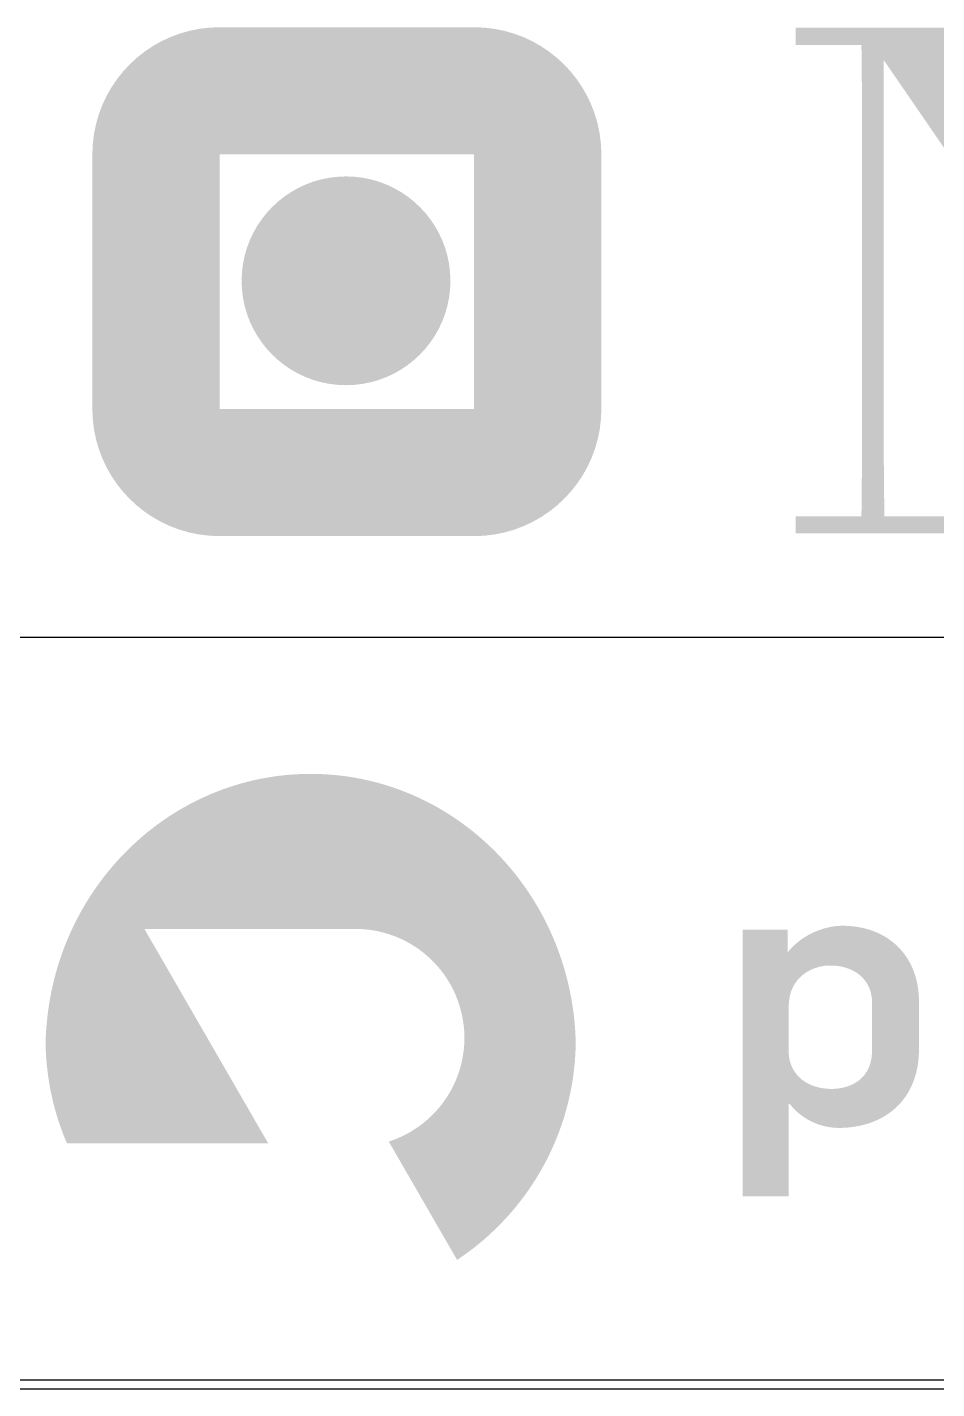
# Model space of a CAD drawing. Extents: x -333 to 85338, y -433 to 32218.
# Drawn here: x 75467 to 77128, y -17 to 2471 of the extents above; entities that cross this region are included whole.
import ezdxf
from ezdxf.enums import TextEntityAlignment as Align

# ---------------------------------------------------------------- set-up
doc = ezdxf.new("R2010")
doc.units = 0
doc.header["$LTSCALE"] = 300
doc.layers.get('0').update_dxf_attribs({"linetype": 'CONTINUOUS'})
doc.layers.add('Layer 1', color=1, linetype='CONTINUOUS', true_color=0xff0000)
doc.layers.add('Rev A11', color=7, linetype='CONTINUOUS')
doc.layers.add('S0CO1', color=1, linetype='CONTINUOUS')
doc.styles.add('ROMANS', font='romans', dxfattribs={"height": 100})

# ---------------------------------------------------------------- blocks, each defined once
blk = doc.blocks.new('A$C16377AD9')
at = {"layer": 'S0CO1', "color": 6}
blk.add_line((333.3, 433.3), (41666.7, 433.3), dxfattribs=at)
blk = doc.blocks.new('A$Ce4b58fa5')
at = {"layer": 'Layer 1', "true_color": 0x0091b3, "extrusion": (0, 0, -1)}
blk.add_hatch(color=142, dxfattribs=at).paths.add_polyline_path([(-25.663, 13.377), (-25.654, 13.12), (-25.638, 12.865), (-25.613, 12.613), (-25.581, 12.363), (-25.541, 12.115), (-25.494, 11.87), (-25.439, 11.627), (-25.378, 11.388), (-25.309, 11.151), (-25.233, 10.917), (-25.15, 10.687), (-25.061, 10.46), (-24.965, 10.236), (-24.863, 10.016), (-24.754, 9.799), (-24.639, 9.586), (-24.518, 9.377), (-24.39, 9.172), (-24.257, 8.972), (-24.119, 8.775), (-23.974, 8.583), (-23.824, 8.395), (-23.669, 8.212), (-23.508, 8.034), (-23.342, 7.861), (-23.172, 7.692), (-22.996, 7.529), (-22.815, 7.371), (-22.63, 7.218), (-22.44, 7.07), (-22.246, 6.929), (-22.047, 6.793), (-19.964, 10.402), (-20.026, 10.422), (-20.088, 10.444), (-20.15, 10.467), (-20.21, 10.491), (-20.27, 10.517), (-20.33, 10.543), (-20.389, 10.571), (-20.447, 10.6), (-20.505, 10.63), (-20.562, 10.66), (-20.618, 10.692), (-20.673, 10.726), (-20.728, 10.76), (-20.782, 10.795), (-20.836, 10.831), (-20.888, 10.868), (-20.94, 10.906), (-20.991, 10.945), (-21.042, 10.985), (-21.091, 11.026), (-21.14, 11.068), (-21.188, 11.111), (-21.235, 11.155), (-21.281, 11.2), (-21.326, 11.245), (-21.371, 11.292), (-21.414, 11.339), (-21.457, 11.387), (-21.499, 11.436), (-21.539, 11.486), (-21.579, 11.537), (-21.618, 11.588), (-21.656, 11.64), (-21.693, 11.693), (-21.729, 11.746), (-21.763, 11.801), (-21.797, 11.856), (-21.83, 11.912), (-21.862, 11.968), (-21.892, 12.025), (-21.922, 12.083), (-21.95, 12.141), (-21.978, 12.2), (-22.004, 12.26), (-22.029, 12.32), (-22.053, 12.381), (-22.075, 12.443), (-22.097, 12.505), (-22.117, 12.567), (-22.136, 12.63), (-22.154, 12.694), (-22.171, 12.758), (-22.186, 12.823), (-22.201, 12.888), (-22.213, 12.954), (-22.225, 13.02), (-22.235, 13.086), (-22.244, 13.153), (-22.252, 13.22), (-22.258, 13.288), (-22.263, 13.356), (-22.266, 13.425), (-22.268, 13.494), (-22.269, 13.563), (-22.268, 13.638), (-22.266, 13.712), (-22.262, 13.786), (-22.256, 13.86), (-22.249, 13.933), (-22.24, 14.005), (-22.229, 14.077), (-22.217, 14.149), (-22.203, 14.221), (-22.188, 14.293), (-22.171, 14.365), (-22.152, 14.436), (-22.132, 14.506), (-22.111, 14.575), (-22.088, 14.644), (-22.064, 14.712), (-22.038, 14.78), (-22.011, 14.847), (-21.982, 14.913), (-21.953, 14.978), (-21.921, 15.043), (-21.889, 15.106), (-21.855, 15.169), (-21.819, 15.232), (-21.783, 15.293), (-21.745, 15.353), (-21.706, 15.413), (-21.665, 15.471), (-21.624, 15.529), (-21.581, 15.586), (-21.537, 15.642), (-21.492, 15.697), (-21.446, 15.751), (-21.399, 15.803), (-21.35, 15.855), (-21.301, 15.906), (-21.25, 15.956), (-21.198, 16.004), (-21.146, 16.052), (-21.092, 16.098), (-21.037, 16.144), (-20.981, 16.188), (-20.925, 16.231), (-20.867, 16.273), (-20.809, 16.313), (-20.749, 16.352), (-20.689, 16.39), (-20.628, 16.427), (-20.566, 16.463), (-20.503, 16.497), (-20.439, 16.53), (-20.375, 16.561), (-20.31, 16.592), (-20.244, 16.62), (-20.177, 16.648), (-20.11, 16.674), (-20.042, 16.698), (-19.973, 16.722), (-19.903, 16.743), (-19.833, 16.763), (-19.763, 16.782), (-19.691, 16.799), (-19.619, 16.815), (-19.547, 16.829), (-19.474, 16.841), (-19.4, 16.852), (-19.326, 16.861), (-19.252, 16.869), (-19.177, 16.875), (-19.101, 16.879), (-19.025, 16.882), (-18.949, 16.882), (-12.518, 16.882), (-13.335, 15.467), (-16.288, 10.351), (-10.154, 10.351), (-10.081, 10.526), (-10.013, 10.704), (-9.948, 10.884), (-9.887, 11.065), (-9.831, 11.249), (-9.779, 11.434), (-9.731, 11.622), (-9.688, 11.811), (-9.649, 12.001), (-9.615, 12.193), (-9.585, 12.387), (-9.56, 12.582), (-9.539, 12.779), (-9.523, 12.977), (-9.512, 13.176), (-9.506, 13.377), (-9.512, 13.583), (-9.523, 13.788), (-9.539, 13.992), (-9.559, 14.194), (-9.584, 14.395), (-9.613, 14.595), (-9.647, 14.792), (-9.685, 14.989), (-9.728, 15.183), (-9.775, 15.376), (-9.826, 15.567), (-9.881, 15.756), (-9.941, 15.943), (-10.004, 16.129), (-10.072, 16.312), (-10.143, 16.493), (-10.219, 16.672), (-10.298, 16.849), (-10.382, 17.023), (-10.469, 17.196), (-10.559, 17.366), (-10.654, 17.533), (-10.751, 17.698), (-10.853, 17.86), (-10.958, 18.02), (-11.066, 18.177), (-11.178, 18.331), (-11.293, 18.483), (-11.411, 18.632), (-11.533, 18.778), (-11.657, 18.92), (-11.785, 19.06), (-11.916, 19.197), (-12.049, 19.331), (-12.186, 19.461), (-12.326, 19.589), (-12.468, 19.712), (-12.613, 19.833), (-12.761, 19.95), (-12.911, 20.064), (-13.064, 20.174), (-13.22, 20.281), (-13.378, 20.383), (-13.538, 20.483), (-13.701, 20.578), (-13.866, 20.67), (-14.033, 20.757), (-14.203, 20.841), (-14.375, 20.921), (-14.548, 20.997), (-14.724, 21.068), (-14.902, 21.136), (-15.082, 21.199), (-15.263, 21.258), (-15.447, 21.312), (-15.632, 21.363), (-15.819, 21.408), (-16.007, 21.45), (-16.197, 21.486), (-16.389, 21.518), (-16.582, 21.546), (-16.776, 21.568), (-16.972, 21.586), (-17.169, 21.599), (-17.376, 21.607), (-17.585, 21.609), (-17.793, 21.607), (-18, 21.599), (-18.197, 21.586), (-18.393, 21.568), (-18.588, 21.546), (-18.781, 21.518), (-18.972, 21.486), (-19.162, 21.45), (-19.351, 21.408), (-19.538, 21.363), (-19.723, 21.312), (-19.906, 21.258), (-20.088, 21.199), (-20.267, 21.136), (-20.445, 21.068), (-20.621, 20.997), (-20.795, 20.921), (-20.967, 20.841), (-21.136, 20.757), (-21.303, 20.67), (-21.469, 20.578), (-21.631, 20.483), (-21.792, 20.383), (-21.95, 20.281), (-22.105, 20.174), (-22.258, 20.064), (-22.409, 19.95), (-22.556, 19.833), (-22.702, 19.712), (-22.844, 19.589), (-22.983, 19.461), (-23.12, 19.331), (-23.254, 19.197), (-23.384, 19.06), (-23.512, 18.92), (-23.637, 18.778), (-23.758, 18.632), (-23.877, 18.483), (-23.992, 18.331), (-24.103, 18.177), (-24.212, 18.02), (-24.317, 17.86), (-24.418, 17.698), (-24.516, 17.533), (-24.61, 17.366), (-24.701, 17.196), (-24.788, 17.023), (-24.871, 16.849), (-24.95, 16.672), (-25.026, 16.493), (-25.098, 16.312), (-25.165, 16.129), (-25.229, 15.943), (-25.288, 15.756), (-25.344, 15.567), (-25.395, 15.376), (-25.442, 15.183), (-25.484, 14.989), (-25.523, 14.792), (-25.556, 14.595), (-25.586, 14.395), (-25.611, 14.194), (-25.631, 13.992), (-25.646, 13.788), (-25.657, 13.583)], flags=0)
at = {"layer": 'Layer 1', "true_color": 0x0091b3}
h = blk.add_hatch(color=142, dxfattribs=at)
h.paths.add_polyline_path([(30.746, 8.729), (32.154, 8.729), (32.154, 11.545), (32.188, 11.545), (32.217, 11.508), (32.247, 11.472), (32.279, 11.436), (32.312, 11.401), (32.346, 11.366), (32.382, 11.332), (32.419, 11.299), (32.457, 11.266), (32.496, 11.234), (32.537, 11.202), (32.579, 11.172), (32.621, 11.142), (32.666, 11.114), (32.711, 11.086), (32.757, 11.06), (32.804, 11.034), (32.853, 11.01), (32.902, 10.987), (32.953, 10.965), (33.004, 10.944), (33.056, 10.925), (33.11, 10.907), (33.164, 10.891), (33.219, 10.876), (33.275, 10.863), (33.331, 10.851), (33.389, 10.841), (33.447, 10.833), (33.507, 10.826), (33.566, 10.822), (33.627, 10.819), (33.688, 10.818), (33.75, 10.818), (33.811, 10.82), (33.872, 10.823), (33.933, 10.827), (33.993, 10.832), (34.052, 10.839), (34.112, 10.846), (34.171, 10.855), (34.229, 10.865), (34.287, 10.876), (34.345, 10.888), (34.402, 10.902), (34.458, 10.917), (34.514, 10.932), (34.569, 10.949), (34.624, 10.967), (34.678, 10.987), (34.731, 11.007), (34.784, 11.029), (34.836, 11.051), (34.887, 11.075), (34.938, 11.101), (34.988, 11.127), (35.037, 11.154), (35.085, 11.183), (35.133, 11.213), (35.179, 11.244), (35.225, 11.276), (35.27, 11.309), (35.314, 11.344), (35.357, 11.38), (35.399, 11.416), (35.44, 11.454), (35.48, 11.494), (35.519, 11.534), (35.558, 11.576), (35.595, 11.618), (35.631, 11.662), (35.666, 11.707), (35.7, 11.754), (35.732, 11.801), (35.764, 11.85), (35.794, 11.9), (35.823, 11.951), (35.851, 12.003), (35.878, 12.056), (35.903, 12.111), (35.928, 12.166), (35.95, 12.223), (35.972, 12.281), (35.992, 12.34), (36.011, 12.401), (36.029, 12.462), (36.045, 12.525), (36.059, 12.589), (36.072, 12.654), (36.084, 12.721), (36.094, 12.788), (36.103, 12.857), (36.11, 12.927), (36.116, 12.998), (36.12, 13.07), (36.122, 13.143), (36.123, 13.218), (36.123, 14.649), (36.122, 14.719), (36.12, 14.788), (36.116, 14.857), (36.111, 14.924), (36.104, 14.99), (36.096, 15.055), (36.087, 15.12), (36.076, 15.183), (36.064, 15.245), (36.05, 15.306), (36.035, 15.366), (36.019, 15.425), (36.001, 15.483), (35.982, 15.54), (35.962, 15.596), (35.941, 15.65), (35.918, 15.704), (35.894, 15.757), (35.869, 15.808), (35.843, 15.859), (35.815, 15.908), (35.787, 15.957), (35.757, 16.004), (35.726, 16.05), (35.694, 16.095), (35.661, 16.139), (35.627, 16.182), (35.592, 16.224), (35.556, 16.265), (35.519, 16.305), (35.481, 16.343), (35.442, 16.381), (35.402, 16.417), (35.361, 16.452), (35.32, 16.486), (35.277, 16.519), (35.233, 16.551), (35.189, 16.582), (35.144, 16.612), (35.098, 16.64), (35.051, 16.668), (35.003, 16.694), (34.955, 16.719), (34.905, 16.743), (34.856, 16.766), (34.805, 16.788), (34.754, 16.808), (34.702, 16.828), (34.649, 16.846), (34.596, 16.863), (34.542, 16.879), (34.487, 16.894), (34.432, 16.907), (34.376, 16.92), (34.32, 16.931), (34.263, 16.941), (34.206, 16.95), (34.148, 16.958), (34.09, 16.964), (34.031, 16.97), (33.972, 16.974), (33.913, 16.977), (33.853, 16.979), (33.792, 16.979), (33.742, 16.979), (33.691, 16.976), (33.64, 16.973), (33.587, 16.968), (33.535, 16.961), (33.481, 16.953), (33.428, 16.944), (33.374, 16.933), (33.319, 16.92), (33.265, 16.906), (33.21, 16.891), (33.155, 16.873), (33.1, 16.855), (33.045, 16.834), (32.99, 16.812), (32.936, 16.789), (32.881, 16.764), (32.827, 16.737), (32.773, 16.709), (32.719, 16.678), (32.666, 16.647), (32.614, 16.613), (32.562, 16.578), (32.51, 16.541), (32.46, 16.503), (32.41, 16.462), (32.361, 16.42), (32.313, 16.376), (32.266, 16.331), (32.22, 16.283), (32.175, 16.234), (32.131, 16.183), (32.119, 16.183), (32.119, 16.864), (30.746, 16.864)], flags=0)
h.paths.add_polyline_path([(33.458, 12.006), (33.424, 12.007), (33.39, 12.008), (33.356, 12.009), (33.323, 12.011), (33.29, 12.014), (33.258, 12.018), (33.225, 12.022), (33.193, 12.026), (33.161, 12.031), (33.13, 12.037), (33.098, 12.044), (33.067, 12.051), (33.037, 12.058), (33.007, 12.066), (32.977, 12.075), (32.947, 12.084), (32.918, 12.094), (32.889, 12.105), (32.861, 12.116), (32.833, 12.127), (32.806, 12.139), (32.779, 12.152), (32.752, 12.165), (32.726, 12.179), (32.7, 12.194), (32.675, 12.208), (32.65, 12.224), (32.625, 12.24), (32.602, 12.256), (32.578, 12.274), (32.555, 12.291), (32.533, 12.309), (32.511, 12.328), (32.49, 12.347), (32.469, 12.367), (32.449, 12.387), (32.43, 12.408), (32.411, 12.429), (32.392, 12.451), (32.375, 12.473), (32.358, 12.496), (32.341, 12.519), (32.325, 12.543), (32.31, 12.567), (32.295, 12.591), (32.281, 12.617), (32.268, 12.642), (32.255, 12.668), (32.243, 12.695), (32.232, 12.722), (32.222, 12.75), (32.212, 12.778), (32.203, 12.806), (32.194, 12.835), (32.187, 12.864), (32.18, 12.894), (32.174, 12.924), (32.169, 12.955), (32.164, 12.986), (32.16, 13.018), (32.158, 13.05), (32.155, 13.082), (32.154, 13.115), (32.154, 13.149), (32.154, 14.522), (32.154, 14.561), (32.156, 14.6), (32.158, 14.639), (32.161, 14.676), (32.166, 14.713), (32.171, 14.75), (32.177, 14.785), (32.184, 14.82), (32.191, 14.855), (32.2, 14.888), (32.209, 14.921), (32.219, 14.954), (32.23, 14.985), (32.242, 15.016), (32.254, 15.047), (32.268, 15.077), (32.281, 15.106), (32.296, 15.134), (32.311, 15.162), (32.327, 15.189), (32.343, 15.216), (32.361, 15.241), (32.378, 15.267), (32.397, 15.291), (32.415, 15.315), (32.435, 15.338), (32.455, 15.361), (32.475, 15.383), (32.496, 15.404), (32.518, 15.425), (32.54, 15.445), (32.562, 15.465), (32.585, 15.484), (32.608, 15.502), (32.632, 15.52), (32.656, 15.537), (32.68, 15.553), (32.705, 15.569), (32.73, 15.584), (32.755, 15.599), (32.781, 15.613), (32.806, 15.626), (32.833, 15.639), (32.859, 15.651), (32.886, 15.662), (32.913, 15.673), (32.94, 15.683), (32.967, 15.693), (32.994, 15.702), (33.022, 15.711), (33.049, 15.719), (33.077, 15.726), (33.105, 15.733), (33.133, 15.739), (33.161, 15.744), (33.189, 15.749), (33.217, 15.754), (33.245, 15.757), (33.272, 15.761), (33.3, 15.763), (33.328, 15.765), (33.356, 15.767), (33.384, 15.767), (33.412, 15.768), (33.445, 15.767), (33.479, 15.767), (33.513, 15.765), (33.546, 15.763), (33.579, 15.76), (33.611, 15.757), (33.643, 15.753), (33.675, 15.749), (33.707, 15.743), (33.738, 15.738), (33.769, 15.732), (33.8, 15.725), (33.83, 15.717), (33.86, 15.709), (33.889, 15.701), (33.918, 15.692), (33.947, 15.682), (33.975, 15.672), (34.003, 15.661), (34.031, 15.65), (34.058, 15.638), (34.084, 15.625), (34.11, 15.612), (34.136, 15.599), (34.161, 15.585), (34.186, 15.57), (34.21, 15.555), (34.234, 15.539), (34.258, 15.523), (34.28, 15.506), (34.303, 15.489), (34.324, 15.471), (34.346, 15.452), (34.366, 15.433), (34.386, 15.414), (34.406, 15.394), (34.425, 15.374), (34.444, 15.353), (34.461, 15.331), (34.479, 15.309), (34.495, 15.287), (34.511, 15.264), (34.527, 15.24), (34.542, 15.216), (34.556, 15.192), (34.569, 15.167), (34.582, 15.141), (34.594, 15.116), (34.606, 15.089), (34.617, 15.062), (34.627, 15.035), (34.636, 15.007), (34.645, 14.979), (34.653, 14.95), (34.66, 14.921), (34.667, 14.891), (34.673, 14.861), (34.678, 14.83), (34.682, 14.799), (34.686, 14.768), (34.689, 14.736), (34.691, 14.703), (34.692, 14.67), (34.692, 14.637), (34.692, 13.172), (34.692, 13.132), (34.69, 13.093), (34.688, 13.055), (34.685, 13.018), (34.681, 12.981), (34.676, 12.946), (34.67, 12.911), (34.663, 12.876), (34.656, 12.843), (34.648, 12.81), (34.639, 12.778), (34.629, 12.747), (34.618, 12.717), (34.607, 12.687), (34.595, 12.658), (34.582, 12.629), (34.569, 12.602), (34.555, 12.575), (34.54, 12.549), (34.524, 12.523), (34.508, 12.498), (34.492, 12.474), (34.475, 12.451), (34.457, 12.428), (34.438, 12.406), (34.419, 12.384), (34.4, 12.363), (34.38, 12.343), (34.36, 12.324), (34.339, 12.305), (34.317, 12.286), (34.296, 12.269), (34.273, 12.252), (34.251, 12.235), (34.228, 12.22), (34.204, 12.205), (34.18, 12.19), (34.156, 12.176), (34.132, 12.163), (34.107, 12.15), (34.082, 12.138), (34.056, 12.126), (34.031, 12.115), (34.005, 12.105), (33.979, 12.095), (33.952, 12.085), (33.926, 12.077), (33.899, 12.068), (33.872, 12.061), (33.845, 12.054), (33.817, 12.047), (33.79, 12.041), (33.763, 12.035), (33.735, 12.03), (33.707, 12.026), (33.68, 12.021), (33.652, 12.018), (33.624, 12.015), (33.569, 12.01), (33.513, 12.007)], flags=0)
blk = doc.blocks.new('TF-2')
at = {"true_color": 0x00509e, "transparency": 33554687}
h = blk.add_hatch(color=154, dxfattribs=at)
h.paths.add_polyline_path([(-145.433, 41.507), (-153.191, 41.507), (-153.509, 41.494), (-153.82, 41.456), (-154.123, 41.394), (-154.417, 41.309), (-154.701, 41.202), (-154.974, 41.074), (-155.234, 40.926), (-155.482, 40.759), (-155.715, 40.573), (-155.933, 40.371), (-156.136, 40.153), (-156.321, 39.919), (-156.488, 39.672), (-156.636, 39.411), (-156.764, 39.138), (-156.871, 38.855), (-156.956, 38.561), (-157.018, 38.258), (-157.056, 37.947), (-157.069, 37.63), (-157.069, 29.869), (-157.056, 29.552), (-157.018, 29.241), (-156.956, 28.938), (-156.871, 28.645), (-156.764, 28.361), (-156.636, 28.088), (-156.488, 27.828), (-156.321, 27.581), (-156.136, 27.347), (-155.933, 27.129), (-155.715, 26.927), (-155.482, 26.741), (-155.234, 26.574), (-154.974, 26.426), (-154.701, 26.298), (-154.417, 26.191), (-154.123, 26.106), (-153.82, 26.044), (-153.509, 26.006), (-153.191, 25.993), (-145.433, 25.993), (-145.115, 26.006), (-144.804, 26.044), (-144.501, 26.106), (-144.208, 26.191), (-143.924, 26.298), (-143.651, 26.426), (-143.391, 26.574), (-143.143, 26.741), (-142.91, 26.927), (-142.692, 27.129), (-142.489, 27.347), (-142.304, 27.581), (-142.137, 27.828), (-141.989, 28.088), (-141.861, 28.361), (-141.754, 28.645), (-141.669, 28.938), (-141.607, 29.241), (-141.569, 29.552), (-141.556, 29.869), (-141.556, 37.63), (-141.569, 37.947), (-141.607, 38.258), (-141.669, 38.561), (-141.754, 38.855), (-141.861, 39.138), (-141.989, 39.411), (-142.137, 39.672), (-142.304, 39.919), (-142.489, 40.153), (-142.692, 40.371), (-142.91, 40.573), (-143.143, 40.759), (-143.391, 40.926), (-143.651, 41.074), (-143.924, 41.202), (-144.208, 41.309), (-144.501, 41.394), (-144.804, 41.456), (-145.115, 41.494)])
h.paths.add_polyline_path([(-145.433, 29.869), (-153.191, 29.869), (-153.191, 37.63), (-145.433, 37.63)])
at = {"true_color": 0x000000, "transparency": 33554687}
blk.add_hatch(color=18, dxfattribs=at).paths.add_polyline_path([(-130.704, 41.49), (-123.149, 30.507), (-123.149, 38.958), (-123.171, 40.968), (-125.441, 40.968), (-125.441, 41.49), (-120.572, 41.49), (-120.572, 40.968), (-122.45, 40.968), (-122.472, 38.958), (-122.472, 25.878), (-122.821, 25.769), (-132.953, 40.508), (-132.953, 28.673), (-132.932, 26.599), (-130.596, 26.599), (-130.596, 26.075), (-135.639, 26.075), (-135.639, 26.599), (-133.63, 26.599), (-133.609, 28.673), (-133.609, 38.958), (-133.63, 40.968), (-135.639, 40.968), (-135.639, 41.49)])
at = {"true_color": 0x00509e, "transparency": 33554687}
blk.add_hatch(color=154, dxfattribs=at).paths.add_polyline_path([(-149.338, 36.959), (-149.599, 36.948), (-149.855, 36.917), (-150.103, 36.866), (-150.344, 36.797), (-150.577, 36.709), (-150.801, 36.603), (-151.015, 36.482), (-151.218, 36.345), (-151.409, 36.192), (-151.588, 36.026), (-151.754, 35.847), (-151.906, 35.655), (-152.044, 35.452), (-152.165, 35.238), (-152.27, 35.015), (-152.358, 34.782), (-152.428, 34.541), (-152.479, 34.292), (-152.51, 34.037), (-152.52, 33.776), (-152.51, 33.515), (-152.479, 33.26), (-152.428, 33.011), (-152.358, 32.77), (-152.27, 32.537), (-152.165, 32.313), (-152.044, 32.1), (-151.906, 31.897), (-151.754, 31.705), (-151.588, 31.526), (-151.409, 31.36), (-151.218, 31.208), (-151.015, 31.071), (-150.801, 30.949), (-150.577, 30.844), (-150.344, 30.756), (-150.103, 30.687), (-149.855, 30.636), (-149.599, 30.605), (-149.338, 30.594), (-149.077, 30.605), (-148.822, 30.636), (-148.574, 30.687), (-148.333, 30.756), (-148.1, 30.844), (-147.876, 30.949), (-147.662, 31.071), (-147.459, 31.208), (-147.268, 31.36), (-147.089, 31.526), (-146.922, 31.705), (-146.77, 31.897), (-146.633, 32.1), (-146.512, 32.313), (-146.407, 32.537), (-146.319, 32.77), (-146.249, 33.011), (-146.198, 33.26), (-146.167, 33.515), (-146.157, 33.776), (-146.167, 34.037), (-146.198, 34.292), (-146.249, 34.541), (-146.319, 34.782), (-146.407, 35.015), (-146.512, 35.238), (-146.633, 35.452), (-146.77, 35.655), (-146.922, 35.847), (-147.089, 36.026), (-147.268, 36.192), (-147.459, 36.345), (-147.662, 36.482), (-147.876, 36.603), (-148.1, 36.709), (-148.333, 36.797), (-148.574, 36.866), (-148.822, 36.917), (-149.077, 36.948)])
at = {"color": 4, "transparency": 33554687}
blk.add_line((-168, 22.911), (-64.761, 22.911), dxfattribs=at)
at = {"color": 1, "transparency": 33554687}
blk.add_line((-175, 0), (0, 0), dxfattribs=at)
at = {"transparency": 33554687}
blk.add_blockref('A$Ce4b58fa5', (-168, -2.865), dxfattribs=at)
at = {"color": 4, "transparency": 33554687, "style": 'ROMANS', "width": 1.5}
for tag, p in [('PROSJ', (-118.505, 73.949)), ('DRAWING', (-117.319, 67.819))]:
    blk.add_attdef(tag, text='', height=3, dxfattribs=at).set_placement(p, align=Align.MIDDLE)
at = {"color": 4, "transparency": 33554687, "style": 'ROMANS'}
for tag, p in [('SCALE', (-56.642, 73.215)), ('SHEET', (-23.606, 73.082))]:
    blk.add_attdef(tag, text='', height=2.2, dxfattribs=at).set_placement(p, align=Align.MIDDLE)
at = {"color": 3, "transparency": 33554687, "style": 'ROMANS'}
for tag, p in [('SCALE2', (-57.398, 69.851)), ('SCALE3', (-57.356, 67.08))]:
    blk.add_attdef(tag, text='', height=1.5, dxfattribs=at).set_placement(p, align=Align.MIDDLE)

msp = doc.modelspace()

# ---------------------------------------------------------------- block references
at = {"layer": 'Rev A11', "xscale": 59.92264314209993, "yscale": 59.92264314209993, "zscale": 59.92264314209993}
msp.add_blockref('TF-2', (84998.123, -16.644), dxfattribs=at)
at = {"layer": 'S0CO1'}
msp.add_blockref('A$C16377AD9', (43338.078, -433.333), dxfattribs=at)

doc.saveas('drawing.dxf')
